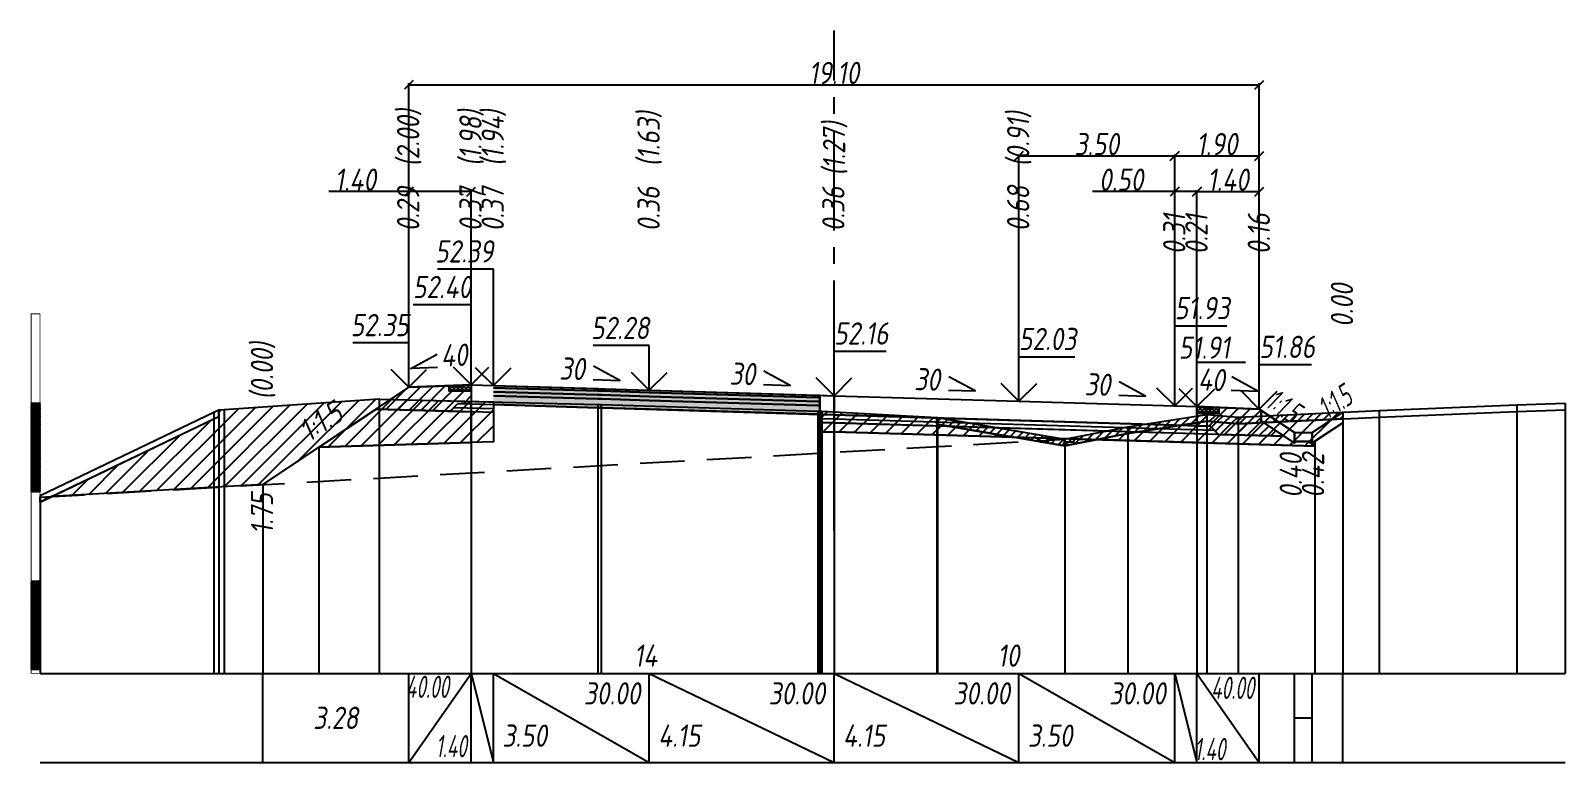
# Model space of a CAD drawing. Extents: x -717 to 1451, y -133302 to 233.
# Drawn here: x 78.2 to 250.5, y -82553 to -82470.8 of the extents above; entities that cross this region are included whole.
import ezdxf
from ezdxf.enums import TextEntityAlignment as Align

# ---------------------------------------------------------------- set-up
doc = ezdxf.new("R2010")
doc.units = 0
doc.linetypes.add('осевая2', pattern=[1.125, 0.75, -0.125, 0.125, -0.125])
doc.linetypes.add('штриховая', pattern=[0.75, 0.5, -0.25])
for name, color, linetype in [('Интерполированный поперечник', 2, 'Continuous'), ('Код_514', 1, 'Continuous'), ('Контур_0', 7, 'Continuous'), ('Контур_2521', 7, 'Continuous'), ('Контур_2564', 7, 'Continuous'), ('Контур_2660', 7, 'Continuous'), ('Контур_2665', 7, 'Continuous'), ('Контур_400', 7, 'Continuous'), ('Контур_508', 7, 'Continuous'), ('Контур_512', 7, 'Continuous'), ('Контур_513', 7, 'Continuous'), ('Красный поперечник', 1, 'Continuous'), ('Линейка абсолютных высот', 7, 'Continuous'), ('Объём_2501', 7, 'Continuous'), ('Объём_2564', 7, 'Continuous'), ('Объём_2650', 7, 'Continuous'), ('Объём_2660', 7, 'Continuous'), ('Объём_2661', 7, 'Continuous'), ('Объём_2662', 7, 'Continuous'), ('Объём_2663', 7, 'Continuous'), ('Объём_2664', 7, 'Continuous'), ('Объём_2665', 7, 'Continuous'), ('Объём_2666', 7, 'Continuous'), ('Объём_2753', 7, 'Continuous'), ('Ось', 1, 'осевая2'), ('Откосы', 7, 'Continuous'), ('Отметки покрытия', 7, 'Continuous'), ('Рабочие отметки', 7, 'Continuous'), ('Рабочие отметки доп.', 7, 'Continuous'), ('Слои выравнивания', 7, 'Continuous'), ('Таблица', 7, 'Continuous'), ('Уклоны проезжей части', 7, 'Continuous'), ('Черный поперечник', 3, 'Continuous')]:
    doc.layers.add(name, color=color, linetype=linetype)
for name, color, linetype, true_color in [('Контур_2540', 2, 'Continuous', 0xffff00), ('Контур_2560', 2, 'Continuous', 0xffff00), ('Контур_2561', 7, 'Continuous', 0xff8040), ('Контур_2562', 3, 'Continuous', 0x00ff00), ('Контур_2563', 7, 'Continuous', 0xff8000), ('Контур_2570', 7, 'Continuous', 0x80ff00), ('Контур_2583', 3, 'Continuous', 0x00ff00), ('Контур_2584', 3, 'Continuous', 0x00ff00), ('Контур_2725', 7, 'Continuous', 0x323232), ('Контур_2736', 4, 'Continuous', 0x00ffff), ('Контур_2760', 7, 'Continuous', 0x323232), ('Контур_2761', 7, 'Continuous', 0x323232), ('Контур_2762', 7, 'Continuous', 0x323232), ('Контур_2763', 7, 'Continuous', 0x323232), ('Контур_402', 7, 'Continuous', 0xff6464), ('Контур_703', 4, 'Continuous', 0x00ffff), ('Контур_707', 4, 'Continuous', 0x00ffff), ('Контур_720', 131, 'Continuous', 0xaaffff), ('Объём_2500', 7, 'Continuous', 0xc0c0c0), ('Объём_2520', 7, 'Continuous', 0x80ffff), ('Объём_2540', 2, 'Continuous', 0xffff00), ('Объём_2560', 2, 'Continuous', 0xffff00), ('Объём_2561', 7, 'Continuous', 0xff8040), ('Объём_2562', 3, 'Continuous', 0x00ff00), ('Объём_2563', 7, 'Continuous', 0xff8000), ('Объём_2570', 7, 'Continuous', 0x80ff00), ('Объём_2580', 3, 'Continuous', 0x00ff00), ('Объём_2583', 3, 'Continuous', 0x00ff00), ('Объём_2584', 3, 'Continuous', 0x00ff00), ('Объём_2591', 3, 'Continuous', 0x00ff00), ('Объём_2595', 3, 'Continuous', 0x00ff00), ('Объём_2600', 7, 'Continuous', 0x808000), ('Объём_2746', 2, 'Continuous', 0xffff00)]:
    doc.layers.add(name, color=color, linetype=linetype, true_color=true_color)
doc.styles.get("Standard").update_dxf_attribs({"font": 'txt', "height": 2.5})
doc.styles.add('М', font='romand.shx', dxfattribs={"width": 0.8, "oblique": 10, "height": 2.5})
doc.dimstyles.get("Standard").update_dxf_attribs({"dimtxt": 0.18, "dimasz": 0.18, "dimexe": 0.18, "dimexo": 0.0625, "dimgap": 0.09, "dimtad": 0, "dimtih": 1, "dimtoh": 1, "dimdec": 4, "dimzin": 0, "dimdsep": 46, "dimtxsty": 'Standard', "dimcen": 0.09, "dimadec": 0, "dimazin": 0, "dimtfac": 1, "dimtdec": 4, "dimtofl": 0, "dimtmove": 0, "dimatfit": 3, "dimfxl": 1, "dimtolj": 1, "dimtzin": 0, "dimarcsym": 0})
pattern_1 = [(45.00000125, (-0.772065, -2494.007883), (-0.026516505928, 0.026516504769), []), (135.00000034, (-0.772065, -2494.007883), (-0.02651650519, -0.026516505506), [])]

# ---------------------------------------------------------------- blocks, each defined once
blk = doc.blocks.new('_Oblique')
at = {"color": 0, "linetype": 'ByBlock', "lineweight": -2}
blk.add_line((-0.5, -0.5), (0.5, 0.5), dxfattribs=at)
blk = doc.blocks.new('*D3285')
at = {"color": 0, "lineweight": -2, "transparency": 16777216}
for p, q in [((209.14, -82513.01), (209.14, -82488.67)), ((216.14, -82513.29), (216.14, -82488.67)), ((209.14, -82488.85), (216.14, -82488.85))]:
    blk.add_line(p, q, dxfattribs=at)
at = {"layer": 'Defpoints', "color": 0, "transparency": 16777216}
for p in [(216.14, -82488.85), (209.14, -82513.07), (216.14, -82513.35)]:
    blk.add_point(p, dxfattribs=at)
at = {"color": 0, "lineweight": -2, "transparency": 16777216, "rotation": 180}
blk.add_blockref('_Oblique', (209.14, -82488.85), dxfattribs=at)
at = {"color": 0, "lineweight": -2, "transparency": 16777216}
blk.add_blockref('_Oblique', (216.14, -82488.85), dxfattribs=at)
at = {"color": 0, "transparency": 16777216, "insert": (212.64, -82487.51), "char_height": 2.5, "width": 0.69, "attachment_point": 5, "style": 'М'}
blk.add_mtext('\\A1;1.40', dxfattribs=at)
blk = doc.blocks.new('*D3286')
at = {"color": 0, "lineweight": -2, "transparency": 16777216}
for p, q in [((120.64, -82510.84), (120.64, -82488.67)), ((127.64, -82510.56), (127.64, -82488.67)), ((120.64, -82488.85), (111.64, -82488.85)), ((127.64, -82488.85), (120.64, -82488.85))]:
    blk.add_line(p, q, dxfattribs=at)
at = {"layer": 'Defpoints', "color": 0, "transparency": 16777216}
for p in [(127.64, -82488.85), (120.64, -82510.91), (127.64, -82510.63)]:
    blk.add_point(p, dxfattribs=at)
at = {"color": 0, "lineweight": -2, "transparency": 16777216, "rotation": 180}
blk.add_blockref('_Oblique', (120.64, -82488.85), dxfattribs=at)
at = {"color": 0, "lineweight": -2, "transparency": 16777216}
blk.add_blockref('_Oblique', (127.64, -82488.85), dxfattribs=at)
at = {"color": 0, "transparency": 16777216, "insert": (114.64, -82487.51), "char_height": 2.5, "width": 0.69, "attachment_point": 5, "style": 'М'}
blk.add_mtext('\\A1;1.40', dxfattribs=at)
blk = doc.blocks.new('*D3287')
at = {"color": 0, "lineweight": -2, "transparency": 16777216}
for p, q in [((206.64, -82512.93), (206.64, -82488.67)), ((209.14, -82513.01), (209.14, -82488.67)), ((206.64, -82488.85), (197.41, -82488.85)), ((209.14, -82488.85), (206.64, -82488.85))]:
    blk.add_line(p, q, dxfattribs=at)
at = {"layer": 'Defpoints', "color": 0, "transparency": 16777216}
for p in [(209.14, -82488.85), (206.64, -82513), (209.14, -82513.07)]:
    blk.add_point(p, dxfattribs=at)
at = {"color": 0, "lineweight": -2, "transparency": 16777216, "rotation": 180}
blk.add_blockref('_Oblique', (206.64, -82488.85), dxfattribs=at)
at = {"color": 0, "lineweight": -2, "transparency": 16777216}
blk.add_blockref('_Oblique', (209.14, -82488.85), dxfattribs=at)
at = {"color": 0, "transparency": 16777216, "insert": (200.63, -82487.51), "char_height": 2.5, "width": 0.72, "attachment_point": 5, "style": 'М'}
blk.add_mtext('\\A1;0.50', dxfattribs=at)
blk = doc.blocks.new('*D3288')
at = {"color": 0, "lineweight": -2, "transparency": 16777216}
for p, q in [((189.14, -82512.41), (189.14, -82484.67)), ((206.64, -82484.85), (189.14, -82484.85)), ((206.64, -82512.93), (206.64, -82484.67))]:
    blk.add_line(p, q, dxfattribs=at)
at = {"layer": 'Defpoints', "color": 0, "transparency": 16777216}
for p in [(189.14, -82484.85), (189.14, -82512.47), (206.64, -82513)]:
    blk.add_point(p, dxfattribs=at)
at = {"color": 0, "lineweight": -2, "transparency": 16777216, "rotation": 180}
blk.add_blockref('_Oblique', (189.14, -82484.85), dxfattribs=at)
at = {"color": 0, "lineweight": -2, "transparency": 16777216}
blk.add_blockref('_Oblique', (206.64, -82484.85), dxfattribs=at)
at = {"color": 0, "transparency": 16777216, "insert": (197.89, -82483.51), "char_height": 2.5, "width": 0.75, "attachment_point": 5, "style": 'М'}
blk.add_mtext('\\A1;3.50', dxfattribs=at)
blk = doc.blocks.new('*D3289')
at = {"color": 0, "lineweight": -2, "transparency": 16777216}
for p, q in [((206.64, -82512.93), (206.64, -82484.67)), ((216.14, -82484.85), (206.64, -82484.85)), ((216.14, -82513.29), (216.14, -82484.67))]:
    blk.add_line(p, q, dxfattribs=at)
at = {"layer": 'Defpoints', "color": 0, "transparency": 16777216}
for p in [(206.64, -82484.85), (206.64, -82513), (216.14, -82513.35)]:
    blk.add_point(p, dxfattribs=at)
at = {"color": 0, "lineweight": -2, "transparency": 16777216, "rotation": 180}
blk.add_blockref('_Oblique', (206.64, -82484.85), dxfattribs=at)
at = {"color": 0, "lineweight": -2, "transparency": 16777216}
blk.add_blockref('_Oblique', (216.14, -82484.85), dxfattribs=at)
at = {"color": 0, "transparency": 16777216, "insert": (211.39, -82483.51), "char_height": 2.5, "width": 0.69, "attachment_point": 5, "style": 'М'}
blk.add_mtext('\\A1;1.90', dxfattribs=at)
blk = doc.blocks.new('*D3290')
at = {"color": 0, "lineweight": -2, "transparency": 16777216}
for p, q in [((120.64, -82510.84), (120.64, -82476.67)), ((216.14, -82513.29), (216.14, -82476.67)), ((120.64, -82476.85), (216.14, -82476.85))]:
    blk.add_line(p, q, dxfattribs=at)
at = {"layer": 'Defpoints', "color": 0, "transparency": 16777216}
for p in [(216.14, -82476.85), (120.64, -82510.91), (216.14, -82513.35)]:
    blk.add_point(p, dxfattribs=at)
at = {"color": 0, "lineweight": -2, "transparency": 16777216, "rotation": 180}
blk.add_blockref('_Oblique', (120.64, -82476.85), dxfattribs=at)
at = {"color": 0, "lineweight": -2, "transparency": 16777216}
blk.add_blockref('_Oblique', (216.14, -82476.85), dxfattribs=at)
at = {"color": 0, "transparency": 16777216, "insert": (168.39, -82475.51), "char_height": 2.5, "width": 0.81, "attachment_point": 5, "style": 'М'}
blk.add_mtext('\\A1;19.10', dxfattribs=at)

msp = doc.modelspace()

# ---------------------------------------------------------------- hatches: boundary and pattern name
h = msp.add_hatch()
h.set_pattern_fill('ANSI37', color=256, scale=0.1)
h.set_pattern_definition([(45, (126.39004, -82510.7397), (-0.22451, 0.22451), []), (135, (126.39004, -82510.7397), (-0.22451, -0.22451), [])])
h.paths.add_polyline_path([(125.14, -82510.665), (125.14, -82511.243), (127.64, -82511.243), (127.64, -82510.565), (126.383, -82510.74)])
h = msp.add_hatch()
h.set_pattern_fill('ANSI37', color=256, scale=0.1)
h.set_pattern_definition([(45, (210.39033, -82513.26), (-0.22451, 0.22451), []), (135, (210.39033, -82513.26), (-0.22451, -0.22451), [])])
h.paths.add_polyline_path([(209.14, -82513.01), (209.14, -82513.763), (211.646, -82513.763), (211.641, -82513.11), (210.383, -82513.26)])
at = {"layer": 'Линейка абсолютных высот'}
h = msp.add_hatch(dxfattribs=at)
h.set_pattern_fill('ANSI37', scale=0.3, style=0)
h.set_pattern_definition(pattern_1)
h.paths.add_polyline_path([(79.228, -82522.583), (79.228, -82512.583), (78.228, -82512.583), (78.228, -82522.583)])
h = msp.add_hatch(dxfattribs=at)
h.set_pattern_fill('ANSI37', scale=0.3, style=0)
h.set_pattern_definition(pattern_1)
h.paths.add_polyline_path([(79.228, -82542.583), (79.228, -82532.583), (78.228, -82532.583), (78.228, -82542.583)])
at = {"layer": 'Объём_2563'}
h = msp.add_hatch(dxfattribs=at)
h.set_pattern_fill('ANSI31', color=256, scale=0.3)
h.paths.add_polyline_path([(120.64, -82510.845), (125.14, -82510.665), (125.14, -82511.243), (127.64, -82511.243), (127.64, -82512.715), (126.14, -82512.67), (125.266, -82513.544), (116.966, -82513.295)])
h = msp.add_hatch(dxfattribs=at)
h.set_pattern_fill('ANSI31', color=256, scale=0.3)
h.paths.add_polyline_path([(216.336, -82514.622), (218.933, -82516.354), (211.568, -82516.133), (210.64, -82515.205), (209.14, -82515.16), (209.14, -82513.763), (211.646, -82513.763), (211.641, -82513.11), (216.14, -82513.29), (216.336, -82513.42)])
at = {"layer": 'Объём_2570'}
h = msp.add_hatch(dxfattribs=at)
h.set_pattern_fill('ANSI31', color=256, scale=0.2)
h.paths.add_polyline_path([(225.5, -82514.394), (213.755, -82514.947), (210.235, -82514.635), (201.389, -82516.049), (194.292, -82517.441), (179.919, -82514.992), (179.919, -82514.242), (194.292, -82516.691), (201.389, -82515.299), (210.235, -82513.885), (213.755, -82514.197), (225.5, -82513.644)])
at = {"layer": 'Объём_2600'}
h = msp.add_hatch(dxfattribs=at)
h.set_pattern_fill('ANSI31', color=6, scale=0.4)
h.paths.add_polyline_path([(110.549, -82517.573), (104.228, -82521.786), (80.526, -82523.127), (98.727, -82514.392), (99.321, -82514.128), (99.321, -82513.378), (99.893, -82513.332), (117.31, -82512.158), (117.321, -82512.192), (130.14, -82512.497), (130.139, -82516.985)])
h = msp.add_hatch(dxfattribs=at)
h.set_pattern_fill('ANSI31', color=6, scale=0.4)
h.paths.add_polyline_path([(166.808, -82515.885), (166.808, -82513.523), (168.39, -82513.607), (168.39, -82515.837)])
h = msp.add_hatch(dxfattribs=at)
h.set_pattern_fill('ANSI31', color=6, scale=0.4)
h.paths.add_polyline_path([(168.39, -82515.837), (168.39, -82513.607), (179.919, -82514.242), (179.919, -82514.992), (188.397, -82516.438)])
h = msp.add_hatch(dxfattribs=at)
h.set_pattern_fill('ANSI31', color=6, scale=0.4)
h.paths.add_polyline_path([(222.391, -82516.918), (222.391, -82517.457), (197.949, -82516.724), (201.389, -82516.049), (210.235, -82514.635), (213.755, -82514.947), (225.5, -82514.394), (225.5, -82514.846)])
h = msp.add_hatch(dxfattribs=at)
h.set_pattern_fill('HONEY', color=5, scale=0.3)
h.paths.add_polyline_path([(194.292, -82517.441), (188.397, -82516.438), (197.949, -82516.724)])
h = msp.add_hatch(dxfattribs=at)
h.set_pattern_fill('HONEY', color=5, scale=0.3)
h.paths.add_polyline_path([(79.228, -82523.75), (79.228, -82523.201), (80.526, -82523.127)])
at = {"layer": 'Слои выравнивания'}
for color, points in [(2, [(130.14, -82510.64), (130.14, -82510.89), (166.808, -82511.99), (166.808, -82511.74)]), (3, [(130.14, -82510.89), (130.14, -82511.34), (166.808, -82512.44), (166.808, -82511.99)]), (4, [(130.14, -82511.34), (130.14, -82511.79), (166.808, -82512.89), (166.808, -82512.44)]), (5, [(130.14, -82511.79), (130.14, -82512.79), (166.808, -82513.89), (166.808, -82512.89)])]:
    msp.add_hatch(color=color, dxfattribs=at).paths.add_polyline_path(points)

# ---------------------------------------------------------------- linework, layer by layer
for points in [[(125.14, -82510.665), (125.14, -82511.243), (127.64, -82511.243), (127.64, -82510.565), (126.383, -82510.74), (125.14, -82510.665)], [(127.64, -82510.565), (130.14, -82510.64)], [(209.14, -82513.01), (209.14, -82513.763), (211.646, -82513.763), (211.641, -82513.11), (210.383, -82513.26), (209.14, -82513.01)]]:
    msp.add_lwpolyline(points)
at = {"layer": 'Интерполированный поперечник', "linetype": 'штриховая', "ltscale": 10, "flags": 128}
msp.add_lwpolyline([(79.228, -82523.201), (194.292, -82516.691)], dxfattribs=at)
at = {"layer": 'Код_514'}
for p, q in [((104.228, -82553), (104.228, -82543)), ((120.64, -82553), (120.64, -82543)), ((120.64, -82553), (127.64, -82543)), ((127.64, -82553), (127.64, -82543)), ((127.64, -82543), (130.14, -82553)), ((130.14, -82553), (130.14, -82543)), ((130.14, -82543), (147.64, -82553)), ((147.64, -82553), (147.64, -82543)), ((147.64, -82543), (168.39, -82553)), ((168.39, -82553), (168.39, -82543)), ((168.39, -82543), (189.14, -82553)), ((189.14, -82553), (189.14, -82543)), ((189.14, -82543), (206.64, -82553)), ((206.64, -82553), (206.64, -82543)), ((206.64, -82543), (209.14, -82553)), ((209.14, -82553), (209.14, -82543)), ((209.14, -82543), (216.14, -82553)), ((216.14, -82553), (216.14, -82543)), ((220.086, -82553), (220.086, -82543)), ((222.086, -82553), (222.086, -82543)), ((225.5, -82553), (225.5, -82543)), ((220.086, -82548), (222.086, -82548))]:
    msp.add_line(p, q, dxfattribs=at)
at = {"layer": 'Контур_0', "color": 18, "true_color": 0x000000, "flags": 128}
for points in [[(116.966, -82513.295), (125.266, -82513.544), (126.14, -82512.67), (130.14, -82512.79)], [(126.14, -82512.67), (130.14, -82512.79), (130.14, -82513.69), (125.266, -82513.544), (126.14, -82512.67), (126.14, -82512.67)], [(166.808, -82511.74), (168.39, -82511.787), (168.39, -82513.937), (166.808, -82513.89), (166.808, -82511.74), (166.808, -82511.74)], [(189.14, -82512.41), (209.14, -82513.01), (209.14, -82515.16), (168.39, -82513.937), (168.39, -82511.787), (189.14, -82512.41), (189.14, -82512.41)], [(166.808, -82513.89), (168.39, -82513.937), (168.39, -82514.837), (166.808, -82514.79), (166.808, -82513.89), (166.808, -82513.89)], [(189.14, -82514.56), (210.64, -82515.205), (211.568, -82516.133), (168.39, -82514.837), (168.39, -82513.937), (189.14, -82514.56), (189.14, -82514.56)], [(209.14, -82515.16), (210.64, -82515.205), (211.568, -82516.133), (218.933, -82516.354)]]:
    msp.add_lwpolyline(points, dxfattribs=at)
at = {"layer": 'Контур_2521', "color": 18, "true_color": 0x000000, "flags": 128}
for points in [[(125.703, -82513.107), (130.14, -82513.24)], [(166.808, -82514.34), (168.39, -82514.387)], [(168.39, -82514.387), (211.104, -82515.669)]]:
    msp.add_lwpolyline(points, dxfattribs=at)
at = {"layer": 'Контур_2540', "flags": 128}
for points in [[(110.549, -82517.573), (116.966, -82513.295), (127.64, -82513.615), (127.64, -82517.06), (110.549, -82517.573), (110.549, -82517.573)], [(166.808, -82514.79), (168.39, -82514.837), (168.39, -82515.837), (166.808, -82515.885), (166.808, -82514.79), (166.808, -82514.79)], [(221.586, -82516.92), (222.391, -82517.457), (168.39, -82515.837), (168.39, -82514.837), (218.933, -82516.354), (220.086, -82517.122), (220.086, -82516.92), (221.586, -82516.92), (221.586, -82516.92)]]:
    msp.add_lwpolyline(points, dxfattribs=at)
at = {"layer": 'Контур_2560', "flags": 128}
for points in [[(120.64, -82510.845), (120.64, -82510.845), (120.64, -82510.845), (127.64, -82510.565)], [(209.14, -82513.01), (216.14, -82513.29), (216.14, -82513.29), (216.14, -82513.29)]]:
    msp.add_lwpolyline(points, dxfattribs=at)
at = {"layer": 'Контур_2561', "flags": 128}
for points in [[(127.64, -82510.565), (127.64, -82510.565), (120.64, -82510.845), (120.64, -82510.845), (127.64, -82510.565)], [(209.14, -82513.01), (209.14, -82513.01), (216.14, -82513.29), (216.14, -82513.29), (209.14, -82513.01)]]:
    msp.add_lwpolyline(points, dxfattribs=at)
at = {"layer": 'Контур_2562', "flags": 128}
for points in [[(120.64, -82510.845), (120.64, -82510.845), (120.64, -82510.845), (120.64, -82510.845), (120.64, -82510.845)], [(216.14, -82513.29), (216.14, -82513.29), (216.14, -82513.29), (216.14, -82513.29), (216.14, -82513.29)]]:
    msp.add_lwpolyline(points, dxfattribs=at)
at = {"layer": 'Контур_2563', "flags": 128}
for points in [[(120.64, -82510.845), (127.64, -82510.565), (127.64, -82512.715), (126.14, -82512.67), (125.266, -82513.544), (116.966, -82513.295), (120.64, -82510.845), (120.64, -82510.845)], [(216.336, -82514.622), (218.933, -82516.354), (211.568, -82516.133), (210.64, -82515.205), (209.14, -82515.16), (209.14, -82513.01), (216.14, -82513.29), (216.336, -82513.42), (216.336, -82514.622), (216.336, -82514.622)]]:
    msp.add_lwpolyline(points, dxfattribs=at)
at = {"layer": 'Контур_2564', "flags": 128}
for points in [[(120.64, -82510.845), (127.64, -82510.565)], [(209.14, -82513.01), (216.14, -82513.29)]]:
    msp.add_lwpolyline(points, dxfattribs=at)
at = {"layer": 'Контур_2570', "flags": 128}
msp.add_lwpolyline([(79.228, -82523.75), (98.727, -82514.392), (99.321, -82514.128), (99.321, -82513.378), (99.893, -82513.332), (117.31, -82512.158), (117.321, -82512.192), (141.857, -82512.775), (142.236, -82512.788), (166.568, -82513.514), (166.808, -82513.523), (167.01, -82513.531), (168.39, -82513.607), (179.919, -82514.242), (179.919, -82514.992), (179.987, -82515.005), (194.292, -82517.441), (201.389, -82516.049), (210.235, -82514.635), (213.755, -82514.947), (229.586, -82514.202), (245.049, -82513.581), (250.5, -82513.374)], dxfattribs=at)
at = {"layer": 'Контур_2583', "flags": 128}
for points in [[(216.336, -82513.42), (220.086, -82515.92), (220.086, -82517.122), (216.336, -82514.622), (216.336, -82513.42)], [(222.086, -82515.92), (225.5, -82513.644), (225.5, -82514.846), (222.086, -82517.122), (222.086, -82515.92)]]:
    msp.add_lwpolyline(points, dxfattribs=at)
at = {"layer": 'Контур_2584', "flags": 128}
msp.add_lwpolyline([(220.086, -82515.92), (222.086, -82515.92), (222.086, -82516.92), (220.086, -82516.92), (220.086, -82515.92)], dxfattribs=at)
at = {"layer": 'Контур_2660', "flags": 128}
for points in [[(166.808, -82515.885), (168.39, -82515.837)], [(168.39, -82515.837), (222.391, -82517.457)], [(110.549, -82517.573), (127.64, -82517.06)]]:
    msp.add_lwpolyline(points, dxfattribs=at)
at = {"layer": 'Контур_2665', "flags": 128}
for points in [[(120.64, -82510.845), (120.64, -82510.845)], [(216.14, -82513.29), (216.14, -82513.29)]]:
    msp.add_lwpolyline(points, dxfattribs=at)
at = {"layer": 'Контур_2725', "flags": 128}
msp.add_lwpolyline([(127.64, -82512.715), (130.14, -82512.79), (141.857, -82513.141), (142.236, -82513.153), (147.64, -82513.315), (166.568, -82513.883), (166.808, -82513.89)], dxfattribs=at)
at = {"layer": 'Контур_2736', "flags": 128}
for points in [[(120.64, -82510.845), (104.228, -82521.786)], [(216.14, -82513.29), (216.14, -82513.29)]]:
    msp.add_lwpolyline(points, dxfattribs=at)
at = {"layer": 'Контур_2760', "flags": 128}
msp.add_lwpolyline([(130.14, -82510.64), (130.14, -82510.64), (141.857, -82510.991), (142.236, -82511.003), (147.64, -82511.165), (166.568, -82511.733), (166.808, -82511.74)], dxfattribs=at)
at = {"layer": 'Контур_2761', "flags": 128}
msp.add_lwpolyline([(130.14, -82510.89), (141.857, -82511.241), (142.236, -82511.253), (147.64, -82511.415), (166.568, -82511.983), (166.808, -82511.99)], dxfattribs=at)
at = {"layer": 'Контур_2762', "flags": 128}
msp.add_lwpolyline([(130.14, -82511.34), (141.857, -82511.691), (142.236, -82511.703), (147.64, -82511.865), (166.568, -82512.433), (166.808, -82512.44)], dxfattribs=at)
at = {"layer": 'Контур_2763', "flags": 128}
msp.add_lwpolyline([(130.14, -82511.79), (141.857, -82512.141), (142.236, -82512.153), (147.64, -82512.315), (166.568, -82512.883), (166.808, -82512.89)], dxfattribs=at)
at = {"layer": 'Контур_400', "flags": 128}
for points in [[(130.14, -82510.64), (130.14, -82510.64), (130.14, -82510.64), (130.14, -82510.64), (130.14, -82510.64), (130.14, -82510.64), (130.14, -82510.64), (147.64, -82511.165), (168.39, -82511.787)], [(168.39, -82511.787), (189.14, -82512.41), (206.64, -82512.935), (206.64, -82512.935), (206.64, -82512.935), (206.64, -82512.935), (206.64, -82512.935), (206.64, -82512.935), (209.14, -82513.01)]]:
    msp.add_lwpolyline(points, dxfattribs=at)
at = {"layer": 'Контур_402', "flags": 128}
msp.add_lwpolyline([(110.549, -82517.573), (127.64, -82517.06), (127.64, -82512.715), (166.808, -82513.89), (166.808, -82515.885), (168.39, -82515.837), (222.391, -82517.457)], dxfattribs=at)
at = {"layer": 'Контур_508', "flags": 128}
msp.add_lwpolyline([(104.228, -82521.786), (110.549, -82517.573), (127.64, -82517.06), (127.64, -82512.715), (166.808, -82513.89), (166.808, -82515.885), (168.39, -82515.837), (222.391, -82517.457), (222.391, -82516.918), (225.5, -82514.846)], dxfattribs=at)
at = {"layer": 'Контур_512', "flags": 128}
for points in [[(166.808, -82515.885), (168.39, -82515.837), (222.391, -82517.457), (222.391, -82516.918), (225.5, -82514.846)], [(104.228, -82521.786), (110.549, -82517.573), (127.64, -82517.06)]]:
    msp.add_lwpolyline(points, dxfattribs=at)
at = {"layer": 'Контур_513', "flags": 128}
msp.add_lwpolyline([(104.228, -82521.786), (110.549, -82517.573), (127.64, -82517.06), (127.64, -82512.715), (166.808, -82513.89), (166.808, -82515.885), (168.39, -82515.837), (222.391, -82517.457), (222.391, -82516.918), (225.5, -82514.846)], dxfattribs=at)
at = {"layer": 'Контур_703', "flags": 128}
for points in [[(120.64, -82510.845), (104.228, -82521.786)], [(216.14, -82513.29), (216.14, -82513.29)], [(216.14, -82513.29), (220.086, -82515.92)], [(216.14, -82513.29), (220.086, -82515.92)]]:
    msp.add_lwpolyline(points, dxfattribs=at)
at = {"layer": 'Контур_707', "flags": 128}
msp.add_lwpolyline([(222.086, -82515.92), (225.5, -82513.644)], dxfattribs=at)
msp.add_lwpolyline([(222.086, -82515.92), (225.5, -82513.644)], dxfattribs=at)
at = {"layer": 'Контур_720', "flags": 128}
msp.add_lwpolyline([(220.086, -82515.92), (222.086, -82515.92)], dxfattribs=at)
at = {"layer": 'Красный поперечник'}
for p, q in [((104.228, -82521.786), (120.64, -82510.845)), ((120.64, -82510.845), (127.64, -82510.565)), ((130.14, -82510.64), (130.14, -82510.64)), ((130.14, -82510.64), (147.64, -82511.165)), ((147.64, -82511.165), (168.39, -82511.787)), ((168.39, -82511.787), (189.14, -82512.41)), ((189.14, -82512.41), (206.64, -82512.935)), ((206.64, -82512.935), (209.14, -82513.01)), ((209.14, -82513.01), (216.14, -82513.29)), ((216.14, -82513.29), (220.086, -82515.92)), ((222.086, -82515.92), (225.5, -82513.644)), ((166.808, -82515.885), (166.808, -82543)), ((168.39, -82515.837), (168.39, -82543)), ((220.086, -82515.92), (222.086, -82515.92)), ((225.5, -82514.846), (225.5, -82543)), ((110.549, -82517.573), (110.549, -82543)), ((127.64, -82517.06), (127.64, -82543)), ((222.391, -82516.918), (222.391, -82543)), ((222.391, -82517.457), (222.391, -82543)), ((104.228, -82521.786), (104.228, -82543))]:
    msp.add_line(p, q, dxfattribs=at)
at = {"layer": 'Линейка абсолютных высот', "color": 7, "const_width": 0.1, "flags": 128}
for points in [[(79.228, -82512.583), (79.228, -82502.583), (78.228, -82502.583), (78.228, -82512.583), (79.228, -82512.583)], [(79.228, -82522.583), (79.228, -82512.583), (78.228, -82512.583), (78.228, -82522.583), (79.228, -82522.583)], [(79.228, -82532.583), (79.228, -82522.583), (78.228, -82522.583), (78.228, -82532.583), (79.228, -82532.583)], [(79.228, -82542.583), (79.228, -82532.583), (78.228, -82532.583), (78.228, -82542.583), (79.228, -82542.583)], [(79.228, -82543), (79.228, -82542.583), (78.228, -82542.583), (78.228, -82543), (79.228, -82543)]]:
    msp.add_lwpolyline(points, dxfattribs=at)
at = {"layer": 'Объём_2500', "color": 18, "true_color": 0x000000, "flags": 128}
for points in [[(166.808, -82511.74), (168.39, -82511.787), (168.39, -82513.937), (166.808, -82513.89), (166.808, -82511.74), (166.808, -82511.74)], [(189.14, -82512.41), (209.14, -82513.01), (209.14, -82515.16), (168.39, -82513.937), (168.39, -82511.787), (189.14, -82512.41), (189.14, -82512.41)]]:
    msp.add_lwpolyline(points, dxfattribs=at)
at = {"layer": 'Объём_2501', "flags": 128}
for points in [[(130.14, -82510.64), (130.14, -82510.64), (130.14, -82510.64), (130.14, -82510.64), (130.14, -82510.64), (130.14, -82510.64), (130.14, -82510.64), (147.64, -82511.165), (168.39, -82511.787)], [(168.39, -82511.787), (189.14, -82512.41), (206.64, -82512.935), (206.64, -82512.935), (206.64, -82512.935), (206.64, -82512.935), (206.64, -82512.935), (206.64, -82512.935), (209.14, -82513.01)]]:
    msp.add_lwpolyline(points, dxfattribs=at)
at = {"layer": 'Объём_2520', "color": 250, "flags": 128}
for points in [[(126.14, -82512.67), (130.14, -82512.79), (130.14, -82513.69), (125.266, -82513.544), (126.14, -82512.67), (126.14, -82512.67)], [(166.808, -82513.89), (168.39, -82513.937), (168.39, -82514.837), (166.808, -82514.79), (166.808, -82513.89), (166.808, -82513.89)], [(189.14, -82514.56), (210.64, -82515.205), (211.568, -82516.133), (168.39, -82514.837), (168.39, -82513.937), (189.14, -82514.56), (189.14, -82514.56)]]:
    msp.add_lwpolyline(points, dxfattribs=at)
at = {"layer": 'Объём_2540', "flags": 128}
for points in [[(110.549, -82517.573), (116.966, -82513.295), (127.64, -82513.615), (127.64, -82517.06), (110.549, -82517.573), (110.549, -82517.573)], [(166.808, -82514.79), (168.39, -82514.837), (168.39, -82515.837), (166.808, -82515.885), (166.808, -82514.79), (166.808, -82514.79)], [(221.586, -82516.92), (222.391, -82517.457), (168.39, -82515.837), (168.39, -82514.837), (218.933, -82516.354), (220.086, -82517.122), (220.086, -82516.92), (221.586, -82516.92), (221.586, -82516.92)]]:
    msp.add_lwpolyline(points, dxfattribs=at)
at = {"layer": 'Объём_2560', "flags": 128}
for points in [[(120.64, -82510.845), (120.64, -82510.845), (120.64, -82510.845), (127.64, -82510.565)], [(209.14, -82513.01), (216.14, -82513.29), (216.14, -82513.29), (216.14, -82513.29)]]:
    msp.add_lwpolyline(points, dxfattribs=at)
at = {"layer": 'Объём_2561', "flags": 128}
for points in [[(127.64, -82510.565), (127.64, -82510.565), (120.64, -82510.845), (120.64, -82510.845), (127.64, -82510.565)], [(209.14, -82513.01), (209.14, -82513.01), (216.14, -82513.29), (216.14, -82513.29), (209.14, -82513.01)]]:
    msp.add_lwpolyline(points, dxfattribs=at)
at = {"layer": 'Объём_2562', "flags": 128}
for points in [[(120.64, -82510.845), (120.64, -82510.845), (120.64, -82510.845), (120.64, -82510.845), (120.64, -82510.845)], [(216.14, -82513.29), (216.14, -82513.29), (216.14, -82513.29), (216.14, -82513.29), (216.14, -82513.29)]]:
    msp.add_lwpolyline(points, dxfattribs=at)
at = {"layer": 'Объём_2563', "color": 250, "flags": 128}
for points in [[(120.64, -82510.845), (125.14, -82510.665), (125.14, -82511.243), (127.64, -82511.243), (127.64, -82512.715), (126.14, -82512.67), (125.266, -82513.544), (116.966, -82513.295), (120.64, -82510.845), (120.64, -82510.845)], [(216.336, -82514.622), (218.933, -82516.354), (211.568, -82516.133), (210.64, -82515.205), (209.14, -82515.16), (209.14, -82513.763), (211.646, -82513.763), (211.641, -82513.11), (216.14, -82513.29), (216.336, -82513.42), (216.336, -82514.622), (216.336, -82514.622)]]:
    msp.add_lwpolyline(points, dxfattribs=at)
at = {"layer": 'Объём_2564', "flags": 128}
for points in [[(120.64, -82510.845), (127.64, -82510.565)], [(209.14, -82513.01), (216.14, -82513.29)]]:
    msp.add_lwpolyline(points, dxfattribs=at)
at = {"layer": 'Объём_2570', "flags": 128}
msp.add_lwpolyline([(225.5, -82514.394), (213.755, -82514.947), (210.235, -82514.635), (201.389, -82516.049), (194.292, -82517.441), (179.919, -82514.992), (179.919, -82514.242), (194.292, -82516.691), (201.389, -82515.299), (210.235, -82513.885), (213.755, -82514.197), (225.5, -82513.644), (225.5, -82514.394), (225.5, -82514.394)], dxfattribs=at)
at = {"layer": 'Объём_2580', "flags": 128}
msp.add_lwpolyline([(216.14, -82513.29), (216.336, -82513.42)], dxfattribs=at)
at = {"layer": 'Объём_2583', "flags": 128}
for points in [[(216.336, -82513.42), (220.086, -82515.92), (220.086, -82517.122), (216.336, -82514.622), (216.336, -82513.42)], [(222.086, -82515.92), (225.5, -82513.644), (225.5, -82514.846), (222.086, -82517.122), (222.086, -82515.92)]]:
    msp.add_lwpolyline(points, dxfattribs=at)
at = {"layer": 'Объём_2584', "flags": 128}
msp.add_lwpolyline([(220.086, -82515.92), (222.086, -82515.92), (222.086, -82516.92), (220.086, -82516.92), (220.086, -82515.92)], dxfattribs=at)
at = {"layer": 'Объём_2591', "flags": 128}
for points in [[(216.336, -82513.42), (220.086, -82515.92)], [(222.086, -82515.92), (225.5, -82513.644)]]:
    msp.add_lwpolyline(points, dxfattribs=at)
at = {"layer": 'Объём_2595', "flags": 128}
msp.add_lwpolyline([(220.086, -82515.92), (222.086, -82515.92)], dxfattribs=at)
at = {"layer": 'Объём_2600', "color": 5, "flags": 128}
for points in [[(194.292, -82517.441), (188.397, -82516.438), (197.949, -82516.724), (194.292, -82517.441), (194.292, -82517.441)], [(79.228, -82523.75), (79.228, -82523.201), (80.526, -82523.127), (79.228, -82523.75), (79.228, -82523.75)]]:
    msp.add_lwpolyline(points, dxfattribs=at)
at = {"layer": 'Объём_2650', "color": 6, "flags": 128}
for points in [[(110.549, -82517.573), (104.228, -82521.786), (80.526, -82523.127), (98.727, -82514.392), (99.321, -82514.128), (99.321, -82513.378), (99.893, -82513.332), (117.31, -82512.158), (117.321, -82512.192), (130.14, -82512.497), (130.139, -82516.985), (110.549, -82517.573), (110.549, -82517.573)], [(166.808, -82515.885), (166.808, -82513.523), (168.39, -82513.607), (168.39, -82515.837), (166.808, -82515.885), (166.808, -82515.885)], [(168.39, -82515.837), (168.39, -82513.607), (179.919, -82514.242), (179.919, -82514.992), (188.397, -82516.438), (168.39, -82515.837), (168.39, -82515.837)], [(222.391, -82516.918), (222.391, -82517.457), (197.949, -82516.724), (201.389, -82516.049), (210.235, -82514.635), (213.755, -82514.947), (225.5, -82514.394), (225.5, -82514.846), (222.391, -82516.918), (222.391, -82516.918)]]:
    msp.add_lwpolyline(points, dxfattribs=at)
at = {"layer": 'Объём_2660', "flags": 128}
for points in [[(166.808, -82515.885), (168.39, -82515.837)], [(168.39, -82515.837), (222.391, -82517.457)], [(110.549, -82517.573), (127.64, -82517.06)]]:
    msp.add_lwpolyline(points, dxfattribs=at)
at = {"layer": 'Объём_2661', "flags": 128}
for points in [[(120.64, -82510.845), (104.228, -82521.786)], [(216.14, -82513.29), (220.086, -82515.92)]]:
    msp.add_lwpolyline(points, dxfattribs=at)
at = {"layer": 'Объём_2662', "flags": 128}
msp.add_lwpolyline([(222.086, -82515.92), (225.5, -82513.644)], dxfattribs=at)
at = {"layer": 'Объём_2663', "flags": 128}
msp.add_lwpolyline([(220.086, -82515.92), (222.086, -82515.92)], dxfattribs=at)
at = {"layer": 'Объём_2664', "flags": 128}
msp.add_lwpolyline([(220.086, -82515.92), (222.086, -82515.92)], dxfattribs=at)
at = {"layer": 'Объём_2665', "flags": 128}
for points in [[(120.64, -82510.845), (120.64, -82510.845)], [(216.14, -82513.29), (216.14, -82513.29)]]:
    msp.add_lwpolyline(points, dxfattribs=at)
at = {"layer": 'Объём_2666', "flags": 128}
for points in [[(120.64, -82510.845), (104.228, -82521.786)], [(216.14, -82513.29), (216.14, -82513.29)]]:
    msp.add_lwpolyline(points, dxfattribs=at)
at = {"layer": 'Объём_2746', "flags": 128}
for points in [[(117.31, -82513.065), (117.31, -82517.37), (110.549, -82517.573), (117.31, -82513.065), (117.31, -82513.065)], [(167.01, -82513.531), (179.919, -82514.242), (179.919, -82514.992), (188.397, -82516.438), (168.39, -82515.837), (166.808, -82515.885), (166.808, -82513.523), (167.01, -82513.531), (167.01, -82513.531)], [(225.5, -82514.846), (222.391, -82516.918), (222.391, -82517.457), (197.949, -82516.724), (201.389, -82516.049), (210.235, -82514.635), (213.755, -82514.947), (218.304, -82514.733), (220.086, -82515.92), (222.086, -82515.92), (224.289, -82514.451), (225.5, -82514.394), (225.5, -82514.846), (225.5, -82514.846)]]:
    msp.add_lwpolyline(points, dxfattribs=at)
at = {"layer": 'Объём_2753', "flags": 128}
msp.add_lwpolyline([(166.808, -82511.74), (166.808, -82511.74)], dxfattribs=at)
at = {"layer": 'Ось', "ltscale": 15}
msp.add_line((168.39, -82526.971), (168.39, -82470.758), dxfattribs=at)
at = {"layer": 'Отметки покрытия', "color": 1}
for p, q in [((130.14, -82497.565), (123.84, -82497.565)), ((130.14, -82510.64), (130.14, -82497.565)), ((127.64, -82501.565), (121.14, -82501.565)), ((127.64, -82510.565), (127.64, -82501.565)), ((206.64, -82512.935), (206.64, -82503.935)), ((206.64, -82503.935), (212.49, -82503.935)), ((120.64, -82505.845), (114.34, -82505.845)), ((120.64, -82510.845), (120.64, -82505.845)), ((147.64, -82506.165), (141.34, -82506.165)), ((147.64, -82511.165), (147.64, -82506.165)), ((168.39, -82511.787), (168.39, -82506.787)), ((168.39, -82506.787), (174.24, -82506.787)), ((189.14, -82512.41), (189.14, -82507.41)), ((189.14, -82507.41), (195.44, -82507.41)), ((120.64, -82510.845), (118.64, -82508.845)), ((120.64, -82510.845), (122.64, -82508.845)), ((127.64, -82510.565), (125.64, -82508.565)), ((127.64, -82510.565), (129.64, -82508.565)), ((130.14, -82510.64), (128.14, -82508.64)), ((130.14, -82510.64), (132.14, -82508.64)), ((147.64, -82511.165), (145.64, -82509.165)), ((147.64, -82511.165), (149.64, -82509.165)), ((209.14, -82513.01), (209.14, -82508.01)), ((209.14, -82508.01), (214.59, -82508.01)), ((216.14, -82513.29), (216.14, -82508.29)), ((216.14, -82508.29), (221.99, -82508.29)), ((168.39, -82511.787), (166.39, -82509.787)), ((168.39, -82511.787), (170.39, -82509.787)), ((189.14, -82512.41), (187.14, -82510.41)), ((189.14, -82512.41), (191.14, -82510.41)), ((206.64, -82512.935), (204.64, -82510.935)), ((206.64, -82512.935), (208.64, -82510.935)), ((209.14, -82513.01), (207.14, -82511.01)), ((209.14, -82513.01), (211.14, -82511.01)), ((216.14, -82513.29), (214.14, -82511.29)), ((216.14, -82513.29), (218.14, -82511.29))]:
    msp.add_line(p, q, dxfattribs=at)
at = {"layer": 'Слои выравнивания'}
for p, q in [((127.64, -82510.565), (127.64, -82543)), ((166.808, -82511.74), (166.808, -82543)), ((209.14, -82513.01), (209.14, -82543))]:
    msp.add_line(p, q, dxfattribs=at)
at = {"layer": 'Слои выравнивания', "color": 2, "flags": 128}
msp.add_lwpolyline([(130.14, -82510.64), (141.857, -82510.991), (142.236, -82511.003), (147.64, -82511.165), (166.568, -82511.733), (166.808, -82511.74), (166.808, -82511.99), (166.568, -82511.983), (147.64, -82511.415), (142.236, -82511.253), (141.857, -82511.241), (130.14, -82510.89)], dxfattribs=at)
at = {"layer": 'Слои выравнивания', "color": 3, "flags": 128}
msp.add_lwpolyline([(130.14, -82510.89), (141.857, -82511.241), (142.236, -82511.253), (147.64, -82511.415), (166.568, -82511.983), (166.808, -82511.99), (166.808, -82512.44), (166.568, -82512.433), (147.64, -82511.865), (142.236, -82511.703), (141.857, -82511.691), (130.14, -82511.34)], dxfattribs=at)
at = {"layer": 'Слои выравнивания', "color": 4, "flags": 128}
msp.add_lwpolyline([(130.14, -82511.34), (141.857, -82511.691), (142.236, -82511.703), (147.64, -82511.865), (166.568, -82512.433), (166.808, -82512.44), (166.808, -82512.89), (166.568, -82512.883), (147.64, -82512.315), (142.236, -82512.153), (141.857, -82512.141), (130.14, -82511.79)], dxfattribs=at)
at = {"layer": 'Слои выравнивания', "color": 5, "flags": 128}
msp.add_lwpolyline([(130.14, -82511.79), (141.857, -82512.141), (142.236, -82512.153), (147.64, -82512.315), (166.568, -82512.883), (166.808, -82512.89), (166.808, -82513.89), (166.568, -82513.883), (147.64, -82513.315), (142.236, -82513.153), (141.857, -82513.141), (130.14, -82512.79)], dxfattribs=at)
at = {"layer": 'Таблица'}
for p, q in [((79.228, -82543), (250.5, -82543)), ((79.228, -82553), (250.5, -82553))]:
    msp.add_line(p, q, dxfattribs=at)
at = {"layer": 'Уклоны проезжей части', "color": 1, "flags": 128}
for points in [[(123.877, -82508.62), (120.88, -82508.74), (123.817, -82507.122)], [(141.347, -82509.973), (144.346, -82510.063), (141.392, -82508.474)], [(160.472, -82510.547), (163.471, -82510.637), (160.517, -82509.048)], [(181.222, -82511.17), (184.221, -82511.259), (181.267, -82509.67)], [(200.347, -82511.743), (203.346, -82511.833), (200.392, -82510.244)], [(212.976, -82511.167), (215.974, -82511.287), (213.036, -82509.668)]]:
    msp.add_lwpolyline(points, dxfattribs=at)
at = {"layer": 'Черный поперечник', "color": 7}
for p, q in [((117.31, -82512.158), (117.31, -82543)), ((117.321, -82512.192), (117.321, -82543)), ((141.857, -82512.775), (141.857, -82543)), ((142.236, -82512.788), (142.236, -82543)), ((245.049, -82512.831), (245.049, -82543)), ((250.5, -82512.624), (250.5, -82543)), ((98.727, -82513.642), (98.727, -82543)), ((99.321, -82513.378), (99.321, -82543)), ((99.893, -82513.332), (99.893, -82543)), ((166.568, -82513.514), (166.568, -82543)), ((166.808, -82513.523), (166.808, -82543)), ((167.01, -82513.531), (167.01, -82543)), ((168.39, -82513.607), (168.39, -82543)), ((179.919, -82514.242), (179.919, -82543)), ((179.987, -82514.255), (179.987, -82543)), ((210.235, -82513.885), (210.235, -82543)), ((213.755, -82514.197), (213.755, -82543)), ((229.586, -82513.452), (229.586, -82543)), ((201.389, -82515.299), (201.389, -82543)), ((194.292, -82516.691), (194.292, -82543)), ((79.228, -82523), (79.228, -82543))]:
    msp.add_line(p, q, dxfattribs=at)
at = {"layer": 'Черный поперечник', "flags": 128}
msp.add_lwpolyline([(79.228, -82523), (98.727, -82513.642), (99.321, -82513.378), (99.893, -82513.332), (117.31, -82512.158), (117.321, -82512.192), (141.857, -82512.775), (142.236, -82512.788), (166.568, -82513.514), (166.808, -82513.523), (167.01, -82513.531), (168.39, -82513.607), (179.919, -82514.242), (179.987, -82514.255), (194.292, -82516.691), (201.389, -82515.299), (210.235, -82513.885), (213.755, -82514.197), (229.586, -82513.452), (245.049, -82512.831), (250.5, -82512.624)], dxfattribs=at)

# ---------------------------------------------------------------- texts
at = {"layer": 'Код_514', "style": 'М', "oblique": 10, "width": 0.6}
msp.add_text('40.00', height=2.5, dxfattribs=at).set_placement((120.306, -82543.257), align=Align.TOP_LEFT)
at = {"layer": 'Код_514', "style": 'М', "oblique": 10}
for s, width, p in [('40.00', 0.6, (215.574, -82543.377)), ('30.00', 0.8, (146.64, -82544)), ('30.00', 0.8, (167.39, -82544)), ('30.00', 0.8, (188.14, -82544)), ('30.00', 0.8, (205.64, -82544))]:
    msp.add_text(s, height=2.5, dxfattribs=dict(at, width=width)).set_placement(p, align=Align.TOP_RIGHT)
at = {"layer": 'Код_514', "style": 'М', "oblique": 10, "width": 0.8}
msp.add_text('3.28', height=2.5, dxfattribs=at).set_placement((112.434, -82548), align=Align.MIDDLE_CENTER)
at = {"layer": 'Код_514', "style": 'М', "oblique": 10}
for s, width, p in [('3.50', 0.8, (131.14, -82552)), ('4.15', 0.8, (148.64, -82552)), ('4.15', 0.8, (169.39, -82552)), ('3.50', 0.8, (190.14, -82552)), ('1.40', 0.6, (208.839, -82553.517))]:
    msp.add_text(s, height=2.5, dxfattribs=dict(at, width=width)).set_placement(p, align=Align.BOTTOM_LEFT)
at = {"layer": 'Код_514', "style": 'М', "oblique": 10, "width": 0.6}
msp.add_text('1.40', height=2.5, dxfattribs=at).set_placement((127.147, -82553.182), align=Align.BOTTOM_RIGHT)
at = {"layer": 'Откосы', "color": 1, "style": 'М', "oblique": 10}
for s, rotation, width, p in [('40', 2.29061, 0.8, (125.816, -82509.23)), ('30', 358.28164, 0.8, (138.92, -82510.759)), ('30', 358.28164, 0.8, (158.045, -82511.333)), ('30', 358.28164, 0.8, (178.795, -82511.955)), ('30', 358.28164, 0.8, (197.92, -82512.529)), ('40', 357.70938, 0.8, (210.696, -82511.991)), ('1:1.5', 33.69007, 0.6, (225.738, -82514.149)), ('1:1.5', 33.69007, 0.8, (111.879, -82516.34)), ('1:1.5', 326.30994, 0.6, (217.773, -82514.603))]:
    msp.add_text(s, height=2.5, rotation=rotation, dxfattribs=dict(at, width=width)).set_placement(p, align=Align.BOTTOM_CENTER)
at = {"layer": 'Отметки покрытия', "color": 1, "style": 'М', "oblique": 10, "width": 0.8}
for s, p in [('52.39', (130.14, -82497.572)), ('52.40', (127.64, -82501.572)), ('52.35', (120.64, -82505.852)), ('52.28', (147.64, -82506.172))]:
    msp.add_text(s, height=2.5, dxfattribs=at).set_placement(p, align=Align.BOTTOM_RIGHT)
for s, p in [('51.93', (206.64, -82503.942)), ('52.16', (168.39, -82506.795)), ('52.03', (189.14, -82507.417)), ('51.91', (207.088, -82508.385)), ('51.86', (216.14, -82508.297))]:
    msp.add_text(s, height=2.5, dxfattribs=at).set_placement(p, align=Align.BOTTOM_LEFT)
at = {"layer": 'Рабочие отметки', "color": 1, "style": 'М', "oblique": 10, "width": 0.8}
for s, p in [('0.29', (120.562, -82493.315)), ('0.37', (127.562, -82493.315)), ('0.37', (130.062, -82493.315)), ('0.36', (147.562, -82493.315)), ('0.36', (168.312, -82493.315)), ('0.68', (189.062, -82493.315)), ('0.31', (206.588, -82495.893)), ('0.21', (209.088, -82495.893)), ('0.16', (216.088, -82495.893)), ('0.00', (225.422, -82504.075))]:
    msp.add_text(s, height=2.5, rotation=90, dxfattribs=at).set_placement(p, align=Align.MIDDLE_LEFT)
for s, p in [('0.42', (222.173, -82518.246)), ('0.40', (219.673, -82518.246)), ('1.75', (104.15, -82522.717))]:
    msp.add_text(s, height=2.5, rotation=90, dxfattribs=at).set_placement(p, align=Align.MIDDLE_RIGHT)
at = {"layer": 'Рабочие отметки доп.', "color": 1, "style": 'М', "oblique": 10, "width": 0.8}
for s, p in [('(2.00)', (120.562, -82486.015)), ('(1.98)', (127.562, -82485.965)), ('(1.94)', (130.062, -82485.965)), ('(1.63)', (147.562, -82486.015)), ('(0.91)', (189.062, -82486.015)), ('(1.27)', (168.39, -82487.059)), ('(0.00)', (104.15, -82512.217))]:
    msp.add_text(s, height=2.5, rotation=90, dxfattribs=at).set_placement(p, align=Align.MIDDLE_LEFT)
at = {"layer": 'Слои выравнивания', "style": 'М', "oblique": 10, "width": 0.8}
for s, p in [('14', (147.224, -82543)), ('10', (187.974, -82543))]:
    msp.add_text(s, height=2.5, dxfattribs=at).set_placement(p, align=Align.BOTTOM_CENTER)

# ---------------------------------------------------------------- dimensions: what is measured, and where the dimension line sits
at = {"color": 5}
for base, p1, picture, middle in [((216.14, -82476.85), (120.64, -82510.907), '*D3290', (168.39, -82475.51)), ((216.14, -82488.85), (209.14, -82513.072), '*D3285', (212.64, -82487.51))]:
    dim = msp.add_linear_dim(base=base, p1=p1, p2=(216.14, -82513.352), angle=180, dimstyle='Standard', override={"dimtxt": 2.5, "dimasz": 1, "dimtad": 1, "dimdec": 2, "dimlfac": 0.2, "dimtxsty": 'М', "dimblk1": 'Oblique', "dimblk2": 'Oblique', "dimsah": 1}, dxfattribs=at)
    dim.commit()
    dim.dimension.update_dxf_attribs({"geometry": picture, "text_midpoint": middle})
for base, p1, p2, picture, middle in [((189.14, -82484.85), (206.64, -82512.997), (189.14, -82512.472), '*D3288', (197.89, -82483.51)), ((206.64, -82484.85), (216.14, -82513.352), (206.64, -82512.997), '*D3289', (211.39, -82483.51))]:
    dim = msp.add_linear_dim(base=base, p1=p1, p2=p2, dimstyle='Standard', override={"dimtxt": 2.5, "dimasz": 1, "dimtad": 1, "dimdec": 2, "dimlfac": 0.2, "dimtxsty": 'М', "dimblk1": 'Oblique', "dimblk2": 'Oblique', "dimsah": 1}, dxfattribs=at)
    dim.commit()
    dim.dimension.update_dxf_attribs({"geometry": picture, "text_midpoint": middle})
for base, p1, p2, picture, middle in [((127.64, -82488.85), (120.64, -82510.907), (127.64, -82510.627), '*D3286', (114.642, -82488.85)), ((209.14, -82488.85), (206.64, -82512.997), (209.14, -82513.072), '*D3287', (200.633, -82488.85))]:
    dim = msp.add_linear_dim(base=base, p1=p1, p2=p2, angle=180, dimstyle='Standard', override={"dimtxt": 2.5, "dimasz": 1, "dimtad": 1, "dimdec": 2, "dimlfac": 0.2, "dimtxsty": 'М', "dimblk1": 'Oblique', "dimblk2": 'Oblique', "dimsah": 1}, dxfattribs=at)
    dim.commit()
    dim.dimension.update_dxf_attribs({"geometry": picture, "text_midpoint": middle, "dimtype": 160})

doc.saveas('drawing.dxf')
